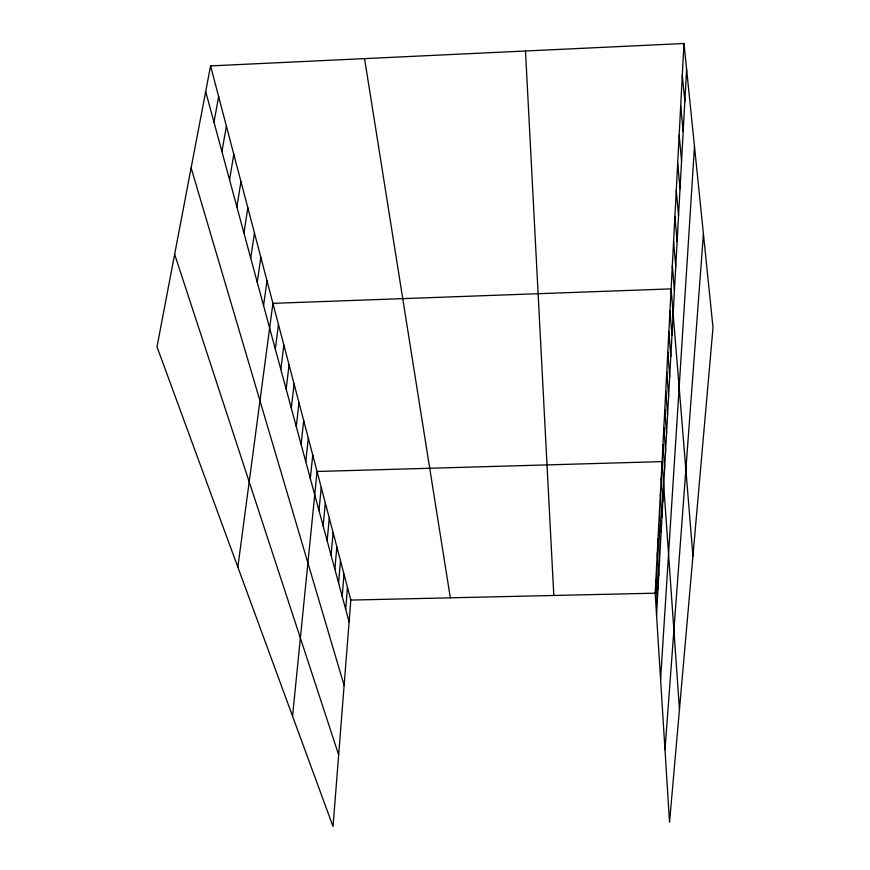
<?xml version="1.0" encoding="UTF-8"?>
<svg xmlns="http://www.w3.org/2000/svg" width="870" height="870" viewBox="0 0 870 870"><rect width="100%" height="100%" fill="white"/><g stroke="black" fill="none" stroke-linecap="round" stroke-linejoin="round"><path stroke-width="1.3" d="M683.961 43.5L713.008 327.631L669.541 822.313L655.175 593.177L683.961 43.5L210.583 65.902L156.992 346.836L333.036 826.5L350.817 600.082L210.583 65.902M656.556 615.221L686.604 69.35M660.58 679.459L694.477 146.388M664.995 749.744L703.417 233.78M345.694 609.294L347.467 587.315M342.193 596.331L344.02 574.189M338.593 583.02L340.485 560.715M334.885 569.339L336.842 546.871M331.078 555.267L333.112 532.636M327.163 540.792L329.262 517.998M323.14 525.893L325.315 502.936M318.996 510.559L321.247 487.439M292.548 716.184L317.061 471.486L662.059 461.611L679.459 709.42M310.329 478.489L312.743 455.043M305.783 461.72L308.295 438.11M301.107 444.418L303.706 420.645M296.278 426.561L298.986 402.636M291.298 408.128L294.103 384.051M286.154 389.097L289.068 364.856M280.825 369.424L283.859 345.031M275.333 349.077L278.476 324.543M237.847 567.153L272.919 303.347L671.107 288.883L692.933 556.082M263.567 305.566L266.981 280.749M257.27 282.282L260.837 257.324M250.734 258.107L254.453 233.019M243.948 233.008L247.83 207.799M236.89 206.929L240.957 181.612M229.56 179.818L233.812 154.392M221.926 151.587L226.385 126.074M213.976 122.191L218.642 96.603M350.817 600.082L655.175 593.177M174.642 254.279L338.658 754.866M191.128 167.877L344.118 685.429M205.69 91.546L349.098 621.909M364.563 58.616L450.334 597.831M682.297 75.32L684.853 101.127M680.699 105.846L683.178 131.587M679.165 135.144L681.569 160.798M677.686 163.288L680.025 188.844M676.273 190.345L678.546 215.803M674.913 216.38L677.121 241.719M673.597 241.447L675.74 266.655M672.325 265.589L674.424 290.667M669.965 310.699L671.955 335.494M668.867 331.774L670.803 356.428M667.801 352.165L669.693 376.666M666.768 371.892L668.606 396.231M665.768 390.978L667.573 415.164M664.8 409.476L666.561 433.499M663.854 427.387L665.583 451.258M662.951 444.766L664.636 468.462M661.211 477.967L662.82 501.337M660.373 493.834L661.961 517.041M659.569 509.254L661.124 532.288M658.786 524.229L660.308 547.11M658.024 538.791L659.514 561.498M657.285 552.95L658.742 575.494M656.556 566.718L657.992 589.099M655.86 580.127L657.263 602.344M525.491 51.004L553.809 595.471"/></g></svg>
